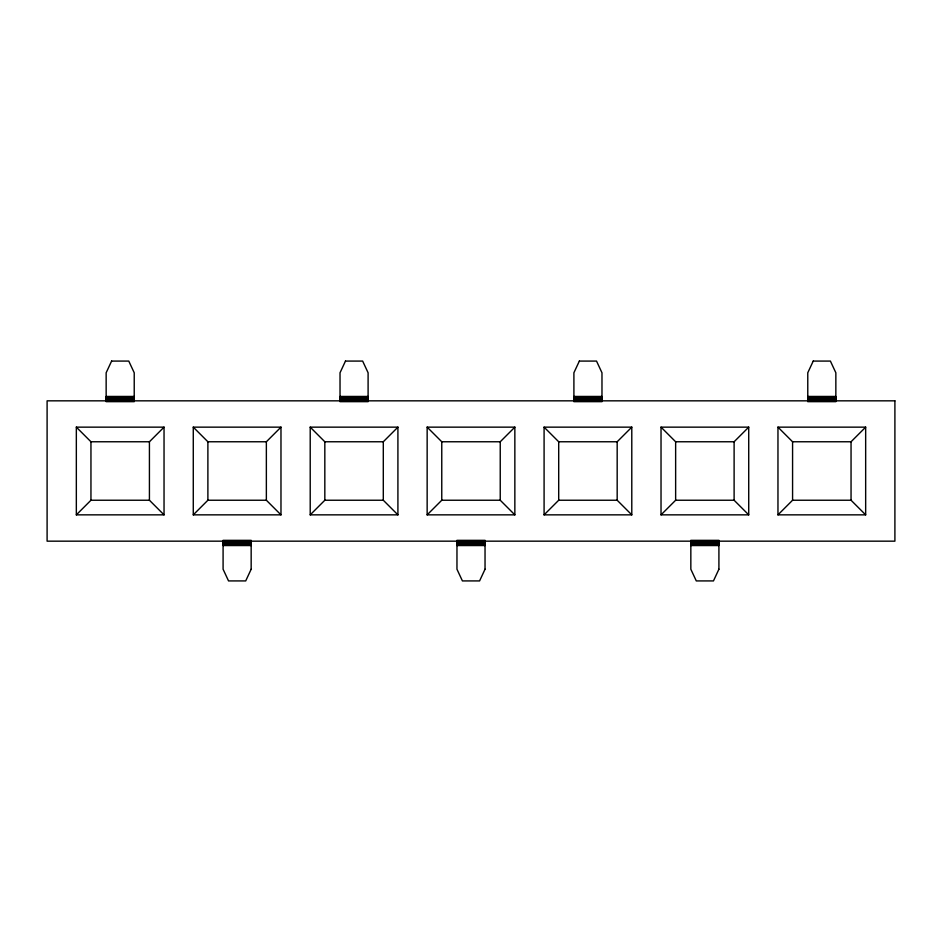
<?xml version="1.0" encoding="UTF-8"?>
<svg xmlns="http://www.w3.org/2000/svg" width="942" height="942" viewBox="0 0 942 942"><rect width="100%" height="100%" fill="white"/><g stroke="black" fill="none" stroke-linecap="round" stroke-linejoin="round"><path stroke-width="1.41" d="M76.337 514.85L90.95 500.237L90.95 441.763L76.337 427.15L76.337 514.85L164.038 514.85L164.038 427.15L76.337 427.15M90.95 441.763L149.425 441.763L164.038 427.15M193.275 514.85L207.888 500.237L207.888 441.763L193.275 427.15L280.975 427.15L280.975 514.85L193.275 514.85L193.275 427.15M207.888 441.763L266.362 441.763L280.975 427.15M310.212 514.85L324.825 500.237L324.825 441.763L310.212 427.15L397.913 427.15L397.913 514.85L310.212 514.85L310.212 427.15M324.825 441.763L383.3 441.763L397.913 427.15M427.15 514.85L441.763 500.237L441.763 441.763L427.15 427.15L427.15 514.85L514.85 514.85L514.85 427.15L427.15 427.15M514.85 514.85L500.237 500.237L500.237 441.763L514.85 427.15M544.087 514.85L558.7 500.237L558.7 441.763L544.087 427.15L631.788 427.15L631.788 514.85L544.087 514.85L544.087 427.15M558.7 441.763L617.175 441.763L631.788 427.15M661.025 514.85L675.638 500.237L675.638 441.763L661.025 427.15L748.725 427.15L748.725 514.85L661.025 514.85L661.025 427.15M675.638 441.763L734.112 441.763L748.725 427.15M777.962 514.85L792.575 500.237L851.05 500.237L865.663 514.85L777.962 514.85L777.962 427.15L865.663 427.15L865.663 514.85M851.05 500.237L851.05 441.763L865.663 427.15M106.152 396.452L134.223 396.452M340.027 396.452L368.098 396.452M573.902 396.452L601.973 396.452M807.777 396.452L835.848 396.452M106.152 397.371L134.223 397.371M340.027 397.371L368.098 397.371M573.902 397.371L601.973 397.371M807.777 397.371L835.848 397.371M106.152 398.254L134.223 398.254M340.027 398.254L368.098 398.254M573.902 398.254L601.973 398.254M807.777 398.254L835.848 398.254M106.152 399.102L134.223 399.102M340.027 399.102L368.098 399.102M573.902 399.102L601.973 399.102M807.777 399.102L835.848 399.102M106.152 399.891L134.223 399.891M340.027 399.891L368.098 399.891M573.902 399.891L601.973 399.891M807.777 399.891L835.848 399.891M106.152 400.585L134.223 400.585M340.027 400.585L368.098 400.585M573.902 400.585L601.973 400.585M807.777 400.585L835.848 400.585M106.152 401.186L134.223 401.186M340.027 401.186L368.098 401.186M573.902 401.186L601.973 401.186M807.777 401.186L835.848 401.186M441.763 441.763L500.237 441.763M777.962 427.15L792.575 441.763L851.05 441.763M90.95 500.237L149.425 500.237L164.038 514.85M207.888 500.237L266.362 500.237L280.975 514.85M324.825 500.237L383.3 500.237L397.913 514.85M441.763 500.237L500.237 500.237M558.7 500.237L617.175 500.237L631.788 514.85M675.638 500.237L734.112 500.237L748.725 514.85M223.089 540.814L251.161 540.814M456.964 540.814L485.036 540.814M690.839 540.814L718.911 540.814M223.089 541.414L251.161 541.414M456.964 541.414L485.036 541.414M690.839 541.414L718.911 541.414M223.089 542.109L251.161 542.109M456.964 542.109L485.036 542.109M690.839 542.109L718.911 542.109M223.089 542.898L251.161 542.898M456.964 542.898L485.036 542.898M690.839 542.898L718.911 542.898M223.089 543.746L251.161 543.746M456.964 543.746L485.036 543.746M690.839 543.746L718.911 543.746M223.089 544.629L251.161 544.629M456.964 544.629L485.036 544.629M690.839 544.629L718.911 544.629M223.089 545.548L251.161 545.548M456.964 545.548L485.036 545.548M690.839 545.548L718.911 545.548M792.575 441.763L792.575 500.237M734.112 441.763L734.112 500.237M617.175 441.763L617.175 500.237M383.3 441.763L383.3 500.237M266.362 441.763L266.362 500.237M149.425 441.763L149.425 500.237M111.603 361.08L106.152 372.773L106.152 401.657L134.223 401.657L134.223 372.773L128.771 361.08L111.603 361.08M345.478 361.08L340.027 372.773L340.027 401.657L368.098 401.657L368.098 372.773L362.646 361.08L345.478 361.08M251.161 569.227L245.709 580.92L228.541 580.92L223.089 569.227L223.089 540.343L251.161 540.343L251.161 569.227M579.354 361.08L573.902 372.773L573.902 401.657L601.973 401.657L601.973 372.773L596.522 361.08L579.354 361.08M485.036 569.227L479.584 580.92L462.416 580.92L456.964 569.227L456.964 540.343L485.036 540.343L485.036 569.227M813.229 361.08L807.777 372.773L807.777 401.657L835.848 401.657L835.848 372.773L830.397 361.08L813.229 361.08M718.911 569.227L713.459 580.92L696.291 580.92L690.839 569.227L690.839 540.343L718.911 540.343L718.911 569.227M894.9 400.833L47.1 400.833L47.1 541.167L894.9 541.167L894.9 400.833"/></g></svg>
